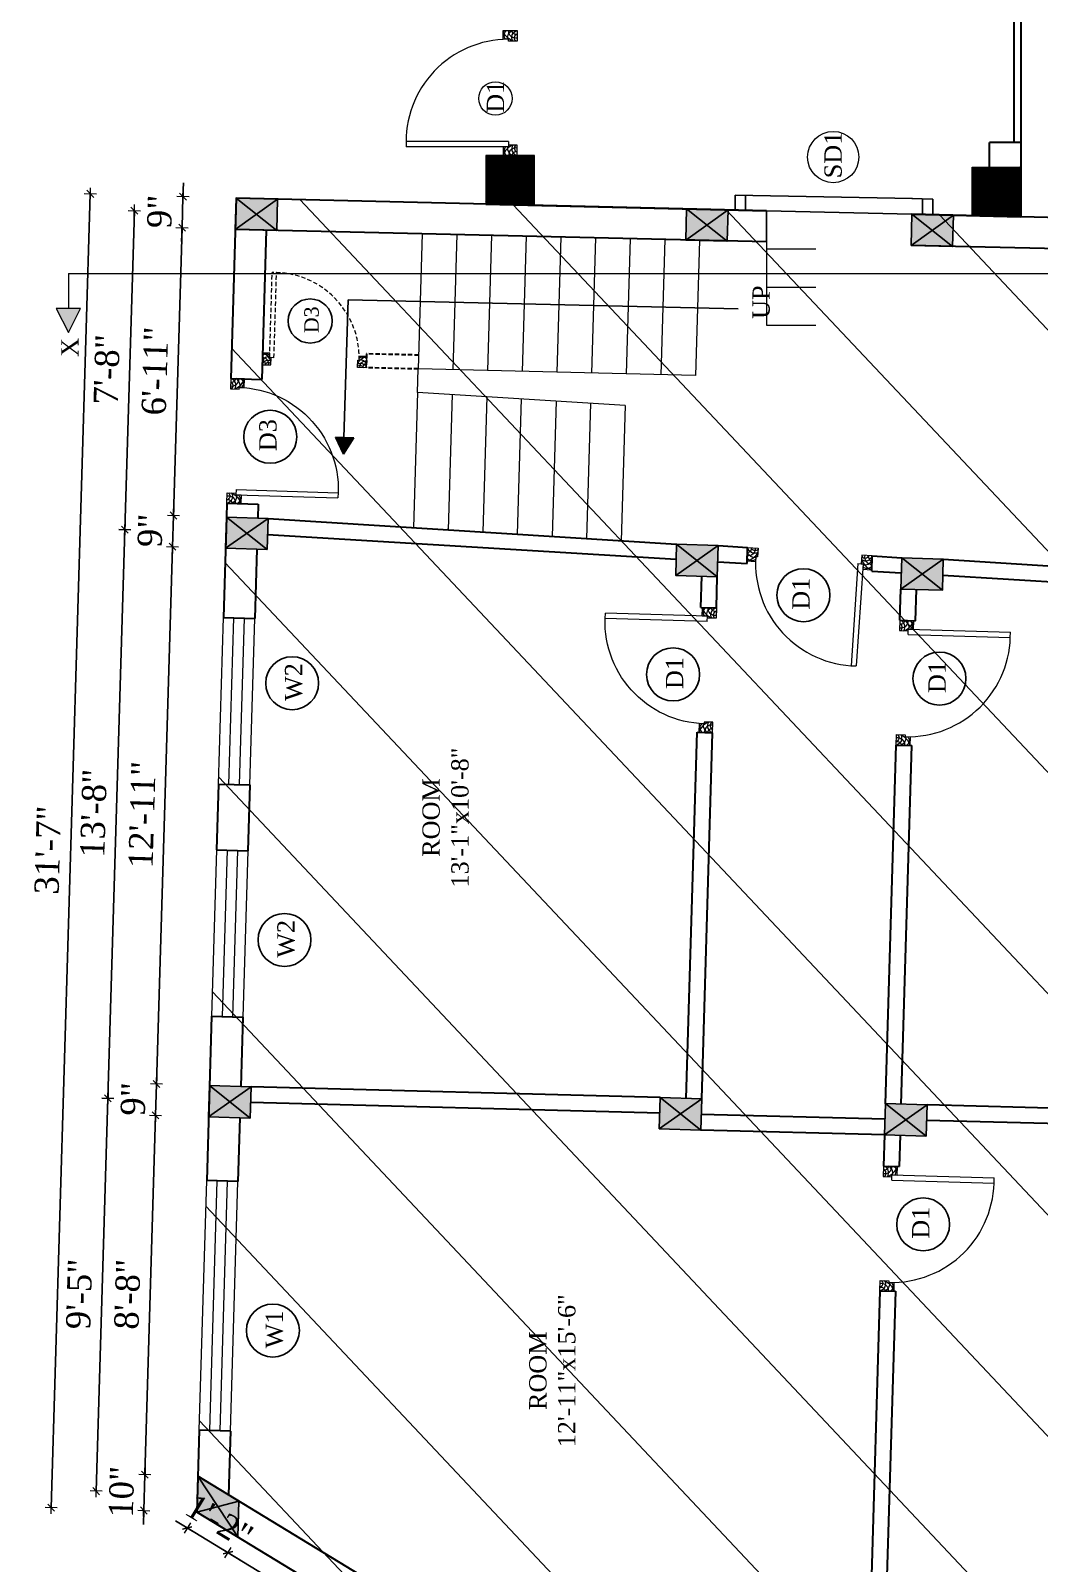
# Model space of a CAD drawing. Header units: inches. Extents: x 4069 to 291496, y -47643 to 12535.
# Drawn here: x 144275 to 144565.9, y -21025 to -20583.1 of the extents above; entities that cross this region are included whole.
import ezdxf

# ---------------------------------------------------------------- set-up
doc = ezdxf.new("R2010")
doc.units = ezdxf.units.IN
doc.header["$LTSCALE"] = 5
doc.header["$MEASUREMENT"] = 0
doc.linetypes.add('HIDDEN', pattern=[0.375, 0.25, -0.125])
for name, color, linetype, lineweight in [('A-WALL', 7, 'Continuous', 9), ('Dimension', 7, 'Continuous', 18), ('DOOR', 62, 'Continuous', 0), ('Dw', 2, 'Continuous', 18), ('tefriş', 30, 'Continuous', 9)]:
    doc.layers.add(name, color=color, linetype=linetype, lineweight=lineweight)
doc.layers.add('dim line', color=7, linetype='Continuous', lineweight=15, true_color=0xfab2b2)
doc.layers.add('TEXT', color=6, linetype='Continuous')
doc.layers.add('WALL', color=7, linetype='Continuous')
doc.styles.add('ordinary', font='times.ttf')
doc.dimstyles.new('Copy of 96', dxfattribs={"dimtxt": 7, "dimasz": 4, "dimexe": 0.5, "dimexo": 0.5, "dimgap": 3, "dimtad": 1, "dimdec": 1, "dimzin": 11, "dimdsep": 46, "dimlunit": 4, "dimtxsty": 'ordinary', "dimblk": 'OBLIQUE', "dimcen": 0.09, "dimse1": 1, "dimse2": 1, "dimclrt": 6, "dimazin": 0, "dimtfac": 1, "dimtdec": 1, "dimtix": 1, "dimtmove": 2, "dimatfit": 3, "dimldrblk": 'leader', "dimfxl": 0.5, "dimfxlon": 1, "dimtolj": 1, "dimtzin": 0, "dimarcsym": 0})

# ---------------------------------------------------------------- blocks, each defined once
blk = doc.blocks.new('C1a')
at = {"color": 1, "ltscale": 5}
for p, q in [((18657.75, 4625.76), (18648.75, 4625.76)), ((18648.75, 4625.76), (18648.82, 4613.76)), ((18657.82, 4613.76), (18657.75, 4625.76)), ((18648.82, 4613.76), (18657.82, 4613.76))]:
    blk.add_line(p, q, dxfattribs=at)
blk = doc.blocks.new('c2a')
at = {"color": 1, "ltscale": 5}
for p, q in [((18091.63, 4625.76), (18084.82, 4613.76)), ((18101.98, 4625.76), (18091.63, 4625.76)), ((18095.17, 4613.76), (18101.98, 4625.76)), ((18084.82, 4613.76), (18095.17, 4613.76))]:
    blk.add_line(p, q, dxfattribs=at)
blk = doc.blocks.new('A$C27B36B59')
at = {"layer": 'DOOR'}
for p, q in [((0, 4), (0, 0)), ((2.5, 4), (0, 4)), ((0, 0), (3, 0)), ((2.5, 2.5), (2.5, 4)), ((3, 2.5), (2.5, 2.5)), ((3, 0), (3, 2.5))]:
    blk.add_line(p, q, dxfattribs=at)
for centre, radius, start, end in [((-1.4, -0.54), 4.75, 22.1411, 72.838), ((1.34, 2.09), 1.64, 45.138, 144.8948), ((2.21, 0.3), 2.49, 83.3149, 152.658), ((0.13, 0.37), 2.05, 349.4875, 93.6805), ((1.96, -0.47), 2.01, 58.7447, 166.495), ((-0.06, 0.32), 1.13, 343.542, 86.947), ((2.08, -0.4), 1.17, 38.2816, 160.1519)]:
    blk.add_arc(centre, radius, start, end, dxfattribs=at)
blk = doc.blocks.new('D2')
at = {"layer": 'DOOR'}
for p, q in [((74473.95, 24047.59), (74473.95, 24018.09)), ((74473.95, 24047.59), (74475.45, 24047.59)), ((74475.45, 24047.59), (74475.45, 24018.13))]:
    blk.add_line(p, q, dxfattribs=at)
blk.add_arc((74473.95, 24047.59), 29.5, 180, 272.9146, dxfattribs=at)
at = {"layer": 'DOOR', "xscale": -1, "rotation": 180}
blk.add_blockref('A$C27B36B59', (74441.95, 24050.09), dxfattribs=at)
at = {"layer": 'DOOR', "rotation": 180}
blk.add_blockref('A$C27B36B59', (74477.95, 24050.09), dxfattribs=at)
blk = doc.blocks.new('smalldoor hidden')
at = {"layer": 'DOOR', "linetype": 'HIDDEN'}
for p, q in [((9851.61, -757.15), (9876.16, -757.15)), ((9851.61, -758.4), (9851.61, -757.15)), ((9851.61, -758.4), (9876.19, -758.4))]:
    blk.add_line(p, q, dxfattribs=at)
blk.add_arc((9851.61, -758.4), 24.58, 270, 2.9146, dxfattribs=at)
at = {"layer": 'DOOR', "linetype": 'HIDDEN', "yscale": 0.8333000000020547, "zscale": 0.8333000000002357, "rotation": 270}
for p, xscale in [((9849.52, -755.07), 0.8332999999984168), ((9849.52, -785.07), -0.8332999999984168)]:
    blk.add_blockref('A$C27B36B59', p, dxfattribs=dict(at, xscale=xscale))
blk = doc.blocks.new('x-x')
at = {"ltscale": 5}
for points in [[(11364.03, -701.52), (11364.03, -694.51), (11357.15, -698.09)], [(11364.03, -1135.52), (11364.03, -1128.51), (11357.15, -1132.09)]]:
    blk.add_hatch(color=256, dxfattribs=at).paths.add_polyline_path(points)
for p, q in [((11364.03, -694.51), (11357.15, -698.09)), ((11357.15, -698.09), (11364.03, -701.52)), ((11364.03, -701.52), (11364.03, -694.51)), ((11374.13, -698.09), (11364.03, -698.09)), ((11374.13, -698.09), (11374.13, -1132.09)), ((11364.03, -1128.51), (11357.15, -1132.09)), ((11364.03, -1135.52), (11364.03, -1128.51)), ((11357.15, -1132.09), (11364.03, -1135.52)), ((11374.13, -1132.09), (11364.03, -1132.09))]:
    blk.add_line(p, q, dxfattribs=at)
at = {"layer": 'A-WALL', "color": 1, "ltscale": 5}
blk.add_line((11374.13, -1120.09), (11374.13, -1132.09), dxfattribs=at)
at = {"layer": 'TEXT', "style": 'ordinary'}
for p in [(11350.08, -700.97), (11350.08, -1134.1)]:
    blk.add_text('X', height=5, dxfattribs=at).set_placement(p)
blk = doc.blocks.new('oblique')
at = {"color": 0, "lineweight": -2}
blk.add_line((0.25, 0.25), (-0.25, -0.25), dxfattribs=at)
at = {"layer": 'dim line', "lineweight": 9}
for p, q in [((-0.4375, 0), (0.4375, 0)), ((0, 0.4375), (0, -0.4375))]:
    blk.add_line(p, q, dxfattribs=at)
blk = doc.blocks.new('*D4668')
at = {"layer": 'A-WALL', "color": 0, "lineweight": -2, "ltscale": 50, "transparency": 16777216}
blk.add_line((144511.74, -21131.24), (144331.92, -21021.92), dxfattribs=at)
at = {"layer": 'Defpoints', "color": 0, "ltscale": 50, "transparency": 16777216}
for p in [(144334.7, -21017.35), (144331.92, -21021.92), (144514.52, -21126.68)]:
    blk.add_point(p, dxfattribs=at)
at = {"layer": 'A-WALL', "color": 0, "lineweight": -2, "ltscale": 50, "transparency": 16777216, "xscale": 4, "yscale": 4, "zscale": 4}
for p, rotation in [((144331.92, -21021.92), 148.7014709249454), ((144511.74, -21131.24), 328.7014709249455)]:
    blk.add_blockref('oblique', p, dxfattribs=dict(at, rotation=rotation))
at = {"layer": 'A-WALL', "color": 6, "ltscale": 50, "transparency": 16777216, "insert": (144425.25, -21070.97), "char_height": 7, "attachment_point": 5, "rotation": 328.7015, "style": 'ordinary'}
blk.add_mtext('\\A1;17\'-6"', dxfattribs=at)
blk = doc.blocks.new('_OBLIQUE')
at = {"color": 0, "linetype": 'ByBlock'}
blk.add_line((-0.5, -0.5), (0.5, 0.5), dxfattribs=at)
blk = doc.blocks.new('leader')
at = {"layer": 'Dimension'}
for p, q in [((0, -4.33), (0, 4.33)), ((-4.42, 0), (4.42, 0))]:
    blk.add_line(p, q, dxfattribs=at)
blk = doc.blocks.new('*D4669')
at = {"layer": 'A-WALL', "color": 0, "lineweight": -2, "ltscale": 50, "transparency": 16777216}
for p, q in [((144320.13, -21014.75), (144316.72, -21012.67)), ((144331.92, -21021.92), (144320.13, -21014.75)), ((144331.92, -21021.92), (144335.34, -21024))]:
    blk.add_line(p, q, dxfattribs=at)
at = {"layer": 'Defpoints', "color": 0, "ltscale": 50, "transparency": 16777216}
for p in [(144322.91, -21010.19), (144320.13, -21014.75), (144334.7, -21017.35)]:
    blk.add_point(p, dxfattribs=at)
at = {"layer": 'A-WALL', "color": 0, "lineweight": -2, "ltscale": 50, "transparency": 16777216, "xscale": 4, "yscale": 4, "zscale": 4}
for p, rotation in [((144320.13, -21014.75), 328.7014709249455), ((144331.92, -21021.92), 148.7014709249454)]:
    blk.add_blockref('oblique', p, dxfattribs=dict(at, rotation=rotation))
at = {"layer": 'A-WALL', "color": 6, "ltscale": 50, "transparency": 16777216, "insert": (144329.41, -21012.78), "char_height": 7, "attachment_point": 5, "rotation": 328.7015, "style": 'ordinary'}
blk.add_mtext('\\A1;1\'-2"', dxfattribs=at)
blk = doc.blocks.new('*D4670')
at = {"layer": 'A-WALL', "color": 0, "lineweight": -2, "ltscale": 50, "transparency": 16777216}
blk.add_line((144316.78, -21033.55), (144508.39, -21150.05), dxfattribs=at)
at = {"layer": 'Defpoints', "color": 0, "ltscale": 50, "transparency": 16777216}
for p in [(144328.8, -21013.77), (144520.41, -21130.26), (144508.39, -21150.05)]:
    blk.add_point(p, dxfattribs=at)
at = {"layer": 'A-WALL', "color": 0, "lineweight": -2, "ltscale": 50, "transparency": 16777216, "xscale": 4, "yscale": 4, "zscale": 4}
for p, rotation in [((144316.78, -21033.55), 148.7014709224112), ((144508.39, -21150.05), 328.7014709224112)]:
    blk.add_blockref('oblique', p, dxfattribs=dict(at, rotation=rotation))
at = {"layer": 'A-WALL', "color": 6, "ltscale": 50, "transparency": 16777216, "insert": (144415.99, -21086.19), "char_height": 7, "attachment_point": 5, "rotation": 328.7015, "style": 'ordinary'}
blk.add_mtext('\\A1;18\'-8"', dxfattribs=at)
blk = doc.blocks.new('*D4476')
at = {"layer": 'A-WALL', "color": 0, "lineweight": -2, "ltscale": 50, "transparency": 16777216}
blk.add_line((144634.5, -21245.88), (144302.37, -21043.96), dxfattribs=at)
at = {"layer": 'Defpoints', "color": 0, "ltscale": 50, "transparency": 16777216}
for p in [(144322.91, -21010.19), (144302.37, -21043.96), (144655.03, -21212.11)]:
    blk.add_point(p, dxfattribs=at)
at = {"layer": 'A-WALL', "color": 0, "lineweight": -2, "ltscale": 50, "transparency": 16777216, "xscale": 4, "yscale": 4, "zscale": 4}
for p, rotation in [((144302.37, -21043.96), 148.7014709224075), ((144634.5, -21245.88), 328.7014709224075)]:
    blk.add_blockref('oblique', p, dxfattribs=dict(at, rotation=rotation))
at = {"layer": 'A-WALL', "color": 6, "ltscale": 50, "transparency": 16777216, "insert": (144471.84, -21139.32), "char_height": 7, "attachment_point": 5, "rotation": 328.7015, "style": 'ordinary'}
blk.add_mtext('\\A1;32\'-5"', dxfattribs=at)
blk = doc.blocks.new('*D4672')
at = {"layer": 'A-WALL', "color": 0, "lineweight": -2, "ltscale": 50, "transparency": 16777216}
for p, q in [((144307.6, -21009.73), (144307.91, -20999.38)), ((144307.91, -20999.38), (144308.03, -20995.39)), ((144307.6, -21009.73), (144307.48, -21013.73))]:
    blk.add_line(p, q, dxfattribs=at)
at = {"layer": 'Defpoints', "color": 0, "ltscale": 50, "transparency": 16777216}
for p in [(144307.91, -20999.38), (144323.22, -20999.84), (144322.91, -21010.19)]:
    blk.add_point(p, dxfattribs=at)
at = {"layer": 'A-WALL', "color": 0, "lineweight": -2, "ltscale": 50, "transparency": 16777216, "xscale": 4, "yscale": 4, "zscale": 4}
for p, rotation in [((144307.91, -20999.38), 268.2899854281655), ((144307.6, -21009.73), 88.28998542816545)]:
    blk.add_blockref('oblique', p, dxfattribs=dict(at, rotation=rotation))
at = {"layer": 'A-WALL', "color": 6, "ltscale": 50, "transparency": 16777216, "insert": (144301.2, -21004.36), "char_height": 7, "attachment_point": 5, "rotation": 88.29, "style": 'ordinary'}
blk.add_mtext('\\A1;10"', dxfattribs=at)
blk = doc.blocks.new('*D4673')
at = {"layer": 'A-WALL', "color": 0, "lineweight": -2, "ltscale": 50, "transparency": 16777216}
blk.add_line((144307.91, -20999.38), (144311, -20895.78), dxfattribs=at)
at = {"layer": 'Defpoints', "color": 0, "ltscale": 50, "transparency": 16777216}
for p in [(144311, -20895.78), (144326.31, -20896.24), (144323.22, -20999.84)]:
    blk.add_point(p, dxfattribs=at)
at = {"layer": 'A-WALL', "color": 0, "lineweight": -2, "ltscale": 50, "transparency": 16777216, "xscale": 4, "yscale": 4, "zscale": 4}
for p, rotation in [((144311, -20895.78), 88.28998542889812), ((144307.91, -20999.38), 268.2899854288981)]:
    blk.add_blockref('oblique', p, dxfattribs=dict(at, rotation=rotation))
at = {"layer": 'A-WALL', "color": 6, "ltscale": 50, "transparency": 16777216, "insert": (144302.9, -20947.39), "char_height": 7, "attachment_point": 5, "rotation": 88.29, "style": 'ordinary'}
blk.add_mtext('\\A1;8\'-8"', dxfattribs=at)
blk = doc.blocks.new('*D4674')
at = {"layer": 'A-WALL', "color": 0, "lineweight": -2, "ltscale": 50, "transparency": 16777216}
for p, q in [((144311.27, -20886.78), (144311.39, -20882.79)), ((144311, -20895.78), (144311.27, -20886.78)), ((144311, -20895.78), (144310.88, -20899.78))]:
    blk.add_line(p, q, dxfattribs=at)
at = {"layer": 'Defpoints', "color": 0, "ltscale": 50, "transparency": 16777216}
for p in [(144311.27, -20886.78), (144326.58, -20887.24), (144326.31, -20896.24)]:
    blk.add_point(p, dxfattribs=at)
at = {"layer": 'A-WALL', "color": 0, "lineweight": -2, "ltscale": 50, "transparency": 16777216, "xscale": 4, "yscale": 4, "zscale": 4}
for p, rotation in [((144311.27, -20886.78), 268.2899854288981), ((144311, -20895.78), 88.28998542889815)]:
    blk.add_blockref('oblique', p, dxfattribs=dict(at, rotation=rotation))
at = {"layer": 'A-WALL', "color": 6, "ltscale": 50, "transparency": 16777216, "insert": (144304.57, -20891.09), "char_height": 7, "attachment_point": 5, "rotation": 88.29, "style": 'ordinary'}
blk.add_mtext('\\A1;9"', dxfattribs=at)
blk = doc.blocks.new('*D4675')
at = {"layer": 'A-WALL', "color": 0, "lineweight": -2, "ltscale": 50, "transparency": 16777216}
blk.add_line((144311.27, -20886.78), (144315.9, -20731.85), dxfattribs=at)
at = {"layer": 'Defpoints', "color": 0, "ltscale": 50, "transparency": 16777216}
for p in [(144315.9, -20731.85), (144331.2, -20732.31), (144326.58, -20887.24)]:
    blk.add_point(p, dxfattribs=at)
at = {"layer": 'A-WALL', "color": 0, "lineweight": -2, "ltscale": 50, "transparency": 16777216, "xscale": 4, "yscale": 4, "zscale": 4}
for p, rotation in [((144315.9, -20731.85), 88.28998542889812), ((144311.27, -20886.78), 268.2899854288981)]:
    blk.add_blockref('oblique', p, dxfattribs=dict(at, rotation=rotation))
at = {"layer": 'A-WALL', "color": 6, "ltscale": 50, "transparency": 16777216, "insert": (144307.09, -20809.12), "char_height": 7, "attachment_point": 5, "rotation": 88.29, "style": 'ordinary'}
blk.add_mtext('\\A1;12\'-11"', dxfattribs=at)
blk = doc.blocks.new('*D4676')
at = {"layer": 'A-WALL', "color": 0, "lineweight": -2, "ltscale": 50, "transparency": 16777216}
for p, q in [((144316.17, -20722.86), (144316.29, -20718.86)), ((144315.9, -20731.85), (144316.17, -20722.86)), ((144315.9, -20731.85), (144315.78, -20735.85))]:
    blk.add_line(p, q, dxfattribs=at)
at = {"layer": 'Defpoints', "color": 0, "ltscale": 50, "transparency": 16777216}
for p in [(144316.17, -20722.86), (144331.47, -20723.31), (144331.2, -20732.31)]:
    blk.add_point(p, dxfattribs=at)
at = {"layer": 'A-WALL', "color": 0, "lineweight": -2, "ltscale": 50, "transparency": 16777216, "xscale": 4, "yscale": 4, "zscale": 4}
for p, rotation in [((144316.17, -20722.86), 268.2899854288981), ((144315.9, -20731.85), 88.28998542889815)]:
    blk.add_blockref('oblique', p, dxfattribs=dict(at, rotation=rotation))
at = {"layer": 'A-WALL', "color": 6, "ltscale": 50, "transparency": 16777216, "insert": (144309.46, -20727.16), "char_height": 7, "attachment_point": 5, "rotation": 88.29, "style": 'ordinary'}
blk.add_mtext('\\A1;9"', dxfattribs=at)
blk = doc.blocks.new('*D4677')
at = {"layer": 'A-WALL', "color": 0, "lineweight": -2, "ltscale": 50, "transparency": 16777216}
blk.add_line((144316.17, -20722.86), (144318.64, -20639.89), dxfattribs=at)
at = {"layer": 'Defpoints', "color": 0, "ltscale": 50, "transparency": 16777216}
for p in [(144318.64, -20639.89), (144333.95, -20640.35), (144331.47, -20723.31)]:
    blk.add_point(p, dxfattribs=at)
at = {"layer": 'A-WALL', "color": 0, "lineweight": -2, "ltscale": 50, "transparency": 16777216, "xscale": 4, "yscale": 4, "zscale": 4}
for p, rotation in [((144318.64, -20639.89), 88.28998542889812), ((144316.17, -20722.86), 268.2899854288981)]:
    blk.add_blockref('oblique', p, dxfattribs=dict(at, rotation=rotation))
at = {"layer": 'A-WALL', "color": 6, "ltscale": 50, "transparency": 16777216, "insert": (144310.85, -20681.18), "char_height": 7, "attachment_point": 5, "rotation": 88.29, "style": 'ordinary'}
blk.add_mtext('\\A1;6\'-11"', dxfattribs=at)
blk = doc.blocks.new('*D4656')
at = {"layer": 'A-WALL', "color": 0, "lineweight": -2, "ltscale": 50, "transparency": 16777216}
for p, q in [((144318.91, -20630.9), (144319.03, -20626.9)), ((144318.64, -20639.89), (144318.91, -20630.9)), ((144318.64, -20639.89), (144318.52, -20643.89))]:
    blk.add_line(p, q, dxfattribs=at)
at = {"layer": 'Defpoints', "color": 0, "ltscale": 50, "transparency": 16777216}
for p in [(144318.91, -20630.9), (144334.22, -20631.35), (144333.95, -20640.35)]:
    blk.add_point(p, dxfattribs=at)
at = {"layer": 'A-WALL', "color": 0, "lineweight": -2, "ltscale": 50, "transparency": 16777216, "xscale": 4, "yscale": 4, "zscale": 4}
for p, rotation in [((144318.91, -20630.9), 268.2899854288981), ((144318.64, -20639.89), 88.28998542889815)]:
    blk.add_blockref('oblique', p, dxfattribs=dict(at, rotation=rotation))
at = {"layer": 'A-WALL', "color": 6, "ltscale": 50, "transparency": 16777216, "insert": (144312.21, -20635.2), "char_height": 7, "attachment_point": 5, "rotation": 88.29, "style": 'ordinary'}
blk.add_mtext('\\A1;9"', dxfattribs=at)
blk = doc.blocks.new('*D4657')
at = {"layer": 'A-WALL', "color": 0, "lineweight": -2, "ltscale": 50, "transparency": 16777216}
blk.add_line((144304.88, -20634.98), (144302.14, -20726.94), dxfattribs=at)
at = {"layer": 'Defpoints', "color": 0, "ltscale": 50, "transparency": 16777216}
for p in [(144334.08, -20635.85), (144302.14, -20726.94), (144331.34, -20727.81)]:
    blk.add_point(p, dxfattribs=at)
at = {"layer": 'A-WALL', "color": 0, "lineweight": -2, "ltscale": 50, "transparency": 16777216, "xscale": 4, "yscale": 4, "zscale": 4}
for p, rotation in [((144304.88, -20634.98), 88.28998542815465), ((144302.14, -20726.94), 268.2899854281547)]:
    blk.add_blockref('oblique', p, dxfattribs=dict(at, rotation=rotation))
at = {"layer": 'A-WALL', "color": 6, "ltscale": 50, "transparency": 16777216, "insert": (144296.94, -20680.76), "char_height": 7, "attachment_point": 5, "rotation": 88.29, "style": 'ordinary'}
blk.add_mtext('\\A1;7\'-8"', dxfattribs=at)
blk = doc.blocks.new('*D4658')
at = {"layer": 'A-WALL', "color": 0, "lineweight": -2, "ltscale": 50, "transparency": 16777216}
blk.add_line((144302.14, -20726.94), (144297.24, -20890.87), dxfattribs=at)
at = {"layer": 'Defpoints', "color": 0, "ltscale": 50, "transparency": 16777216}
for p in [(144331.34, -20727.81), (144297.24, -20890.87), (144326.44, -20891.74)]:
    blk.add_point(p, dxfattribs=at)
at = {"layer": 'A-WALL', "color": 0, "lineweight": -2, "ltscale": 50, "transparency": 16777216, "xscale": 4, "yscale": 4, "zscale": 4}
for p, rotation in [((144302.14, -20726.94), 88.28998542889815), ((144297.24, -20890.87), 268.2899854288981)]:
    blk.add_blockref('oblique', p, dxfattribs=dict(at, rotation=rotation))
at = {"layer": 'A-WALL', "color": 6, "ltscale": 50, "transparency": 16777216, "insert": (144293.13, -20808.71), "char_height": 7, "attachment_point": 5, "rotation": 88.29, "style": 'ordinary'}
blk.add_mtext('\\A1;13\'-8"', dxfattribs=at)
blk = doc.blocks.new('*D4659')
at = {"layer": 'A-WALL', "color": 0, "lineweight": -2, "ltscale": 50, "transparency": 16777216}
blk.add_line((144297.24, -20890.87), (144293.86, -21004.14), dxfattribs=at)
at = {"layer": 'Defpoints', "color": 0, "ltscale": 50, "transparency": 16777216}
for p in [(144326.44, -20891.74), (144293.86, -21004.14), (144323.06, -21005.01)]:
    blk.add_point(p, dxfattribs=at)
at = {"layer": 'A-WALL', "color": 0, "lineweight": -2, "ltscale": 50, "transparency": 16777216, "xscale": 4, "yscale": 4, "zscale": 4}
for p, rotation in [((144297.24, -20890.87), 88.28998542889815), ((144293.86, -21004.14), 268.2899854288981)]:
    blk.add_blockref('oblique', p, dxfattribs=dict(at, rotation=rotation))
at = {"layer": 'A-WALL', "color": 6, "ltscale": 50, "transparency": 16777216, "insert": (144288.98, -20947.31), "char_height": 7, "attachment_point": 5, "rotation": 88.29, "style": 'ordinary'}
blk.add_mtext('\\A1;9\'-5"', dxfattribs=at)
blk = doc.blocks.new('*D4436')
at = {"layer": 'A-WALL', "color": 0, "lineweight": -2, "ltscale": 50, "transparency": 16777216}
blk.add_line((144280.87, -21008.93), (144292.18, -20630.1), dxfattribs=at)
at = {"layer": 'Defpoints', "color": 0, "ltscale": 50, "transparency": 16777216}
for p in [(144292.18, -20630.1), (144334.22, -20631.35), (144322.91, -21010.19)]:
    blk.add_point(p, dxfattribs=at)
at = {"layer": 'A-WALL', "color": 0, "lineweight": -2, "ltscale": 50, "transparency": 16777216, "xscale": 4, "yscale": 4, "zscale": 4}
for p, rotation in [((144292.18, -20630.1), 88.28998542889815), ((144280.87, -21008.93), 268.2899854288981)]:
    blk.add_blockref('oblique', p, dxfattribs=dict(at, rotation=rotation))
at = {"layer": 'A-WALL', "color": 6, "ltscale": 50, "transparency": 16777216, "insert": (144279.96, -20819.32), "char_height": 7, "attachment_point": 5, "rotation": 88.29, "style": 'ordinary'}
blk.add_mtext('\\A1;31\'-7"', dxfattribs=at)

msp = doc.modelspace()

# ---------------------------------------------------------------- hatches: boundary and pattern name
at = {"layer": 'A-WALL', "ltscale": 5}
h = msp.add_hatch(dxfattribs=at)
h.set_pattern_fill('ANSI31', color=256, angle=450)
h.set_pattern_definition([(135, (146058.97668, -45055.13978), (-0.08838834765, -0.08838834765), [])])
h.paths.add_polyline_path([(144420.25554, -20633.06176), (144420.25554, -20619.06176), (144406.25554, -20619.06176), (144406.25554, -20633.06176)])
h = msp.add_hatch(dxfattribs=at)
h.set_pattern_fill('ANSI31', color=256, angle=450)
h.set_pattern_definition([(135, (146050.25901, -45168.08549), (-0.08838834765, -0.08838834765), [])])
h.paths.add_polyline_path([(144546.53787, -20636.38636), (144560.53787, -20636.38636), (144560.53787, -20622.38636), (144546.53787, -20622.38636)])
at = {"layer": 'WALL', "linetype": 'ByBlock', "ltscale": 5, "true_color": 0xf8991e}
h = msp.add_hatch(dxfattribs=at)
h.set_pattern_fill('ANSI31', color=30, scale=350, angle=448.2899854)
h.set_pattern_definition([(133.29, (141878.826, -27576.4), (-31.8453, -29.999), [])])
h.paths.add_polyline_path([(144655.0308, -21212.10762), (144322.90844, -21010.18574), (144334.21816, -20631.35452), (144666.13234, -20639.18375), (144672.12967, -20639.3628)])
h = msp.add_hatch(color=30, dxfattribs=at)
h.dxf.hatch_style = 1
h.paths.add_polyline_path([(144346.21502, -20631.63884), (144340.0823, -20635.99476), (144345.94644, -20640.635)])
h.paths.add_polyline_path([(144346.21502, -20631.63884), (144334.21816, -20631.35452), (144340.0823, -20635.99476)])
h.paths.add_polyline_path([(144334.21816, -20631.35452), (144333.94958, -20640.35068), (144340.0823, -20635.99476)])
h.paths.add_polyline_path([(144340.0823, -20635.99476), (144333.94958, -20640.35068), (144345.94644, -20640.635)])
h = msp.add_hatch(color=30, dxfattribs=at)
h.dxf.hatch_style = 1
h.paths.add_polyline_path([(144476.18098, -20634.71895), (144470.04827, -20639.07487), (144475.91241, -20643.71511)])
h.paths.add_polyline_path([(144476.18098, -20634.71895), (144464.18412, -20634.43463), (144470.04827, -20639.07487)])
h.paths.add_polyline_path([(144464.18412, -20634.43463), (144463.91555, -20643.43079), (144470.04827, -20639.07487)])
h.paths.add_polyline_path([(144470.04827, -20639.07487), (144463.91555, -20643.43079), (144475.91241, -20643.71511)])
h = msp.add_hatch(color=30, dxfattribs=at)
h.dxf.hatch_style = 1
h.paths.add_polyline_path([(144541.16396, -20636.259), (144535.03125, -20640.61492), (144540.89539, -20645.25516)])
h.paths.add_polyline_path([(144541.16396, -20636.259), (144529.16711, -20635.97468), (144535.03125, -20640.61492)])
h.paths.add_polyline_path([(144529.16711, -20635.97468), (144528.89853, -20644.97084), (144535.03125, -20640.61492)])
h.paths.add_polyline_path([(144535.03125, -20640.61492), (144528.89853, -20644.97084), (144540.89539, -20645.25516)])
at = {"layer": 'WALL', "linetype": 'ByBlock', "ltscale": 5}
msp.add_hatch(color=2, dxfattribs=at).paths.add_polyline_path([(144365.19314, -20705.20748), (144362.93669, -20700.2768), (144368.18259, -20700.43341)])
at = {"layer": 'WALL', "linetype": 'ByBlock', "ltscale": 5, "true_color": 0xf8991e}
h = msp.add_hatch(color=30, dxfattribs=at)
h.dxf.hatch_style = 1
h.paths.add_polyline_path([(144337.33583, -20727.99067), (144343.19888, -20732.66772), (144343.46744, -20723.67172)])
h.paths.add_polyline_path([(144343.46744, -20723.67172), (144331.47279, -20723.31363), (144337.33583, -20727.99067)])
h.paths.add_polyline_path([(144337.33583, -20727.99067), (144331.47279, -20723.31363), (144331.20422, -20732.30962)])
h.paths.add_polyline_path([(144331.20422, -20732.30962), (144343.19888, -20732.66772), (144337.33583, -20727.99067)])
h = msp.add_hatch(color=30, dxfattribs=at)
h.dxf.hatch_style = 1
h.paths.add_polyline_path([(144467.15988, -20735.82451), (144473.02292, -20740.50155), (144473.29149, -20731.50556)])
h.paths.add_polyline_path([(144473.29149, -20731.50556), (144461.29683, -20731.14747), (144467.15988, -20735.82451)])
h.paths.add_polyline_path([(144467.15988, -20735.82451), (144461.29683, -20731.14747), (144461.02827, -20740.14346)])
h.paths.add_polyline_path([(144461.02827, -20740.14346), (144473.02292, -20740.50155), (144467.15988, -20735.82451)])
h = msp.add_hatch(color=30, dxfattribs=at)
h.dxf.hatch_style = 1
h.paths.add_polyline_path([(144532.0719, -20739.74143), (144537.93495, -20744.41847), (144538.20351, -20735.42248)])
h.paths.add_polyline_path([(144538.20351, -20735.42248), (144526.20886, -20735.06438), (144532.0719, -20739.74143)])
h.paths.add_polyline_path([(144532.0719, -20739.74143), (144526.20886, -20735.06438), (144525.94029, -20744.06038)])
h.paths.add_polyline_path([(144525.94029, -20744.06038), (144537.93495, -20744.41847), (144532.0719, -20739.74143)])
h = msp.add_hatch(color=30, dxfattribs=at)
h.dxf.hatch_style = 1
h.paths.add_polyline_path([(144332.44191, -20891.91764), (144338.30496, -20896.59468), (144338.57353, -20887.59869)])
h.paths.add_polyline_path([(144338.57353, -20887.59869), (144326.57887, -20887.2406), (144332.44191, -20891.91764)])
h.paths.add_polyline_path([(144332.44191, -20891.91764), (144326.57887, -20887.2406), (144326.3103, -20896.23659)])
h.paths.add_polyline_path([(144326.3103, -20896.23659), (144338.30496, -20896.59468), (144332.44191, -20891.91764)])
h = msp.add_hatch(color=30, dxfattribs=at)
h.dxf.hatch_style = 1
h.paths.add_polyline_path([(144462.39686, -20895.36692), (144468.2599, -20900.04397), (144468.52847, -20891.04797)])
h.paths.add_polyline_path([(144468.52847, -20891.04797), (144456.53382, -20890.68988), (144462.39686, -20895.36692)])
h.paths.add_polyline_path([(144462.39686, -20895.36692), (144456.53382, -20890.68988), (144456.26525, -20899.68587)])
h.paths.add_polyline_path([(144456.26525, -20899.68587), (144468.2599, -20900.04397), (144462.39686, -20895.36692)])
h = msp.add_hatch(color=30, dxfattribs=at)
h.dxf.hatch_style = 1
h.paths.add_polyline_path([(144527.37433, -20897.09157), (144533.23737, -20901.76861), (144533.50594, -20892.77262)])
h.paths.add_polyline_path([(144533.50594, -20892.77262), (144521.51129, -20892.41452), (144527.37433, -20897.09157)])
h.paths.add_polyline_path([(144527.37433, -20897.09157), (144521.51129, -20892.41452), (144521.24272, -20901.41052)])
h.paths.add_polyline_path([(144521.24272, -20901.41052), (144533.23737, -20901.76861), (144527.37433, -20897.09157)])
h = msp.add_hatch(color=30, dxfattribs=at)
h.dxf.hatch_style = 1
h.paths.add_polyline_path([(144328.95852, -21008.59762), (144335.00861, -21007.00951), (144323.21728, -20999.84069)])
h.paths.add_polyline_path([(144328.95852, -21008.59762), (144323.21728, -20999.84069), (144322.90844, -21010.18574)])
h.paths.add_polyline_path([(144322.90844, -21010.18574), (144334.69976, -21017.35456), (144328.95852, -21008.59762)])
h.paths.add_polyline_path([(144328.95852, -21008.59762), (144334.69976, -21017.35456), (144335.00861, -21007.00951)])

# ---------------------------------------------------------------- linework, layer by layer
at = {"color": 1, "ltscale": 5}
for p, q in [((144346.21502, -20631.63884), (144333.94958, -20640.35068)), ((144345.94644, -20640.635), (144334.21816, -20631.35452)), ((144476.18098, -20634.71895), (144463.91555, -20643.43079)), ((144475.91241, -20643.71511), (144464.18412, -20634.43463)), ((144541.16396, -20636.259), (144528.89853, -20644.97084)), ((144529.16711, -20635.97468), (144540.89539, -20645.25516)), ((144343.46744, -20723.67172), (144331.20422, -20732.30962)), ((144343.19888, -20732.66772), (144331.47279, -20723.31363)), ((144395.40219, -20726.63099), (144395.38097, -20726.9654)), ((144473.29149, -20731.50556), (144461.02827, -20740.14346)), ((144473.02292, -20740.50155), (144461.29683, -20731.14747)), ((144538.20351, -20735.42248), (144525.94029, -20744.06038)), ((144537.93495, -20744.41847), (144526.20886, -20735.06438)), ((144338.57353, -20887.59869), (144326.3103, -20896.23659)), ((144338.30496, -20896.59468), (144326.57887, -20887.2406)), ((144468.52847, -20891.04797), (144456.26525, -20899.68587)), ((144468.2599, -20900.04397), (144456.53382, -20890.68988)), ((144533.50594, -20892.77262), (144521.24272, -20901.41052)), ((144533.23737, -20901.76861), (144521.51129, -20892.41452)), ((144334.69976, -21017.35456), (144323.21728, -20999.84069)), ((144322.90844, -21010.18574), (144335.00861, -21007.00951))]:
    msp.add_line(p, q, dxfattribs=at)
at = {"layer": 'A-WALL', "lineweight": 30}
for p, q in [((144560.53787, -20269.92253), (144560.53787, -20636.71815)), ((144558.53787, -20519.28093), (144558.53787, -20615.28093)), ((144560.53787, -20615.28093), (144551.53787, -20615.28093)), ((144551.53787, -20622.38636), (144551.53787, -20615.28093)), ((144334.21816, -20631.35452), (144332.66643, -20683.33136)), ((144487.16711, -20634.97931), (144334.21816, -20631.35452)), ((144406.25554, -20633.06176), (144487.16711, -20634.97931)), ((144529.16711, -20635.97468), (144560.53787, -20636.71815)), ((144560.53787, -20636.71815), (144529.16711, -20635.97468)), ((144672.12967, -20639.3628), (144560.53787, -20636.71815)), ((144487.16711, -20643.98184), (144333.94958, -20640.35068)), ((144342.94723, -20640.56392), (144341.66242, -20683.59993)), ((144671.8611, -20648.35896), (144528.89853, -20644.97084)), ((144332.66643, -20683.33136), (144341.66242, -20683.59993)), ((144331.59215, -20719.31533), (144331.47279, -20723.31363)), ((144331.59215, -20719.31533), (144340.58815, -20719.5839)), ((144340.58815, -20719.5839), (144340.46878, -20723.5822)), ((144331.47279, -20723.31363), (144330.6074, -20752.30072)), ((144343.46744, -20723.67172), (144461.29683, -20731.14747)), ((144343.32771, -20728.35224), (144461.168, -20735.46295)), ((144340.20021, -20732.57819), (144339.60339, -20752.56929)), ((144473.29149, -20731.50556), (144481.77824, -20732.07631)), ((144481.64025, -20736.69828), (144481.77824, -20732.07631)), ((144473.15176, -20736.18607), (144481.64025, -20736.69828)), ((144517.59153, -20738.86765), (144517.72211, -20734.49363)), ((144517.72211, -20734.49363), (144526.20886, -20735.06438)), ((144538.20351, -20735.42248), (144657.03155, -20742.95848)), ((144468.25636, -20749.36326), (144468.52493, -20740.36727)), ((144472.75435, -20749.49754), (144473.02292, -20740.50155)), ((144517.59153, -20738.86765), (144526.08002, -20739.37986)), ((144538.06378, -20740.10299), (144656.90272, -20747.27396)), ((144525.67172, -20753.05637), (144525.94029, -20744.06038)), ((144530.16972, -20753.19065), (144530.43829, -20744.19466)), ((144468.25636, -20749.36326), (144472.75435, -20749.49754)), ((144330.6074, -20752.30072), (144339.60339, -20752.56929)), ((144525.67172, -20753.05637), (144530.16972, -20753.19065)), ((144464.03048, -20890.91369), (144467.18208, -20785.34723)), ((144467.18208, -20785.34723), (144471.68008, -20785.48151)), ((144468.52847, -20891.04797), (144471.68008, -20785.48151)), ((144521.5107, -20892.43435), (144524.59745, -20789.04034)), ((144524.59745, -20789.04034), (144529.09544, -20789.17462)), ((144526.00869, -20892.56863), (144529.09544, -20789.17462)), ((144329.17503, -20800.27934), (144328.60806, -20819.27088)), ((144329.17503, -20800.27934), (144338.17103, -20800.54791)), ((144338.17103, -20800.54791), (144337.60405, -20819.53945)), ((144328.60806, -20819.27088), (144337.60405, -20819.53945)), ((144327.17569, -20867.2495), (144325.76182, -20914.60869)), ((144327.17569, -20867.2495), (144336.17168, -20867.51807)), ((144336.17168, -20867.51807), (144335.57486, -20887.50917)), ((144456.53382, -20890.68988), (144338.57353, -20887.59869)), ((144456.39894, -20895.20773), (144338.43984, -20892.07684)), ((144652.46588, -20895.89037), (144533.50594, -20892.77262)), ((144335.30629, -20896.50516), (144334.75781, -20914.87726)), ((144521.35875, -20896.91201), (144468.37593, -20895.54546)), ((144652.33101, -20900.40819), (144533.37225, -20897.25076)), ((144521.24272, -20901.41052), (144468.2599, -20900.04397)), ((144521.24272, -20901.41052), (144520.97415, -20910.40651)), ((144525.74071, -20901.5448), (144525.47215, -20910.54079)), ((144520.97415, -20910.40651), (144525.47215, -20910.54079)), ((144334.75781, -20914.87726), (144325.76182, -20914.60869)), ((144519.89988, -20946.39048), (144517.04808, -21041.91438)), ((144519.89988, -20946.39048), (144524.39787, -20946.52476)), ((144524.39787, -20946.52476), (144521.54608, -21042.04866)), ((144323.61327, -20986.57663), (144322.90844, -21010.18574)), ((144332.60926, -20986.8452), (144323.61327, -20986.57663)), ((144332.60926, -20986.8452), (144332.06078, -21005.2173)), ((144655.33965, -21201.76257), (144323.21728, -20999.84069)), ((144655.0308, -21212.10762), (144322.90844, -21010.18574))]:
    msp.add_line(p, q, dxfattribs=at)
at = {"layer": 'A-WALL', "ltscale": 5}
for p, q in [((144406.25554, -20619.06176), (144406.25554, -20633.06176)), ((144487.16711, -20643.98184), (144487.16711, -20634.97931)), ((144487.16711, -20634.97931), (144487.16711, -20667.97931)), ((144487.16711, -20645.97931), (144501.43755, -20645.97931)), ((144487.16711, -20656.97931), (144501.43755, -20656.97931)), ((144487.16711, -20667.97931), (144501.43755, -20667.97931))]:
    msp.add_line(p, q, dxfattribs=at)
at = {"layer": 'A-WALL', "linetype": 'HIDDEN', "lineweight": 30}
for p, q in [((144371.86978, -20676.25845), (144371.75041, -20680.25675)), ((144386.89094, -20676.61445), (144371.86978, -20676.25845)), ((144386.77157, -20680.61274), (144371.75041, -20680.25675))]:
    msp.add_line(p, q, dxfattribs=at)
at = {"layer": 'A-WALL', "ltscale": 5}
for points in [[(144420.25554, -20633.06176), (144420.25554, -20619.06176), (144406.25554, -20619.06176), (144406.25554, -20633.06176)], [(144546.53787, -20636.38636), (144546.53787, -20622.38636), (144560.53787, -20622.38636), (144560.53787, -20636.38636)]]:
    msp.add_lwpolyline(points, close=True, dxfattribs=at)
for centre, radius in [((144409.0285, -20602.61415), 4.82435), ((144506.45842, -20619.50766), 7.38406)]:
    msp.add_circle(centre, radius, dxfattribs=at)
at = {"layer": 'Dw', "color": 3}
for p, q in [((144329.17503, -20800.27934), (144330.6074, -20752.30072)), ((144332.1737, -20800.36886), (144333.60606, -20752.39024)), ((144335.17236, -20800.45839), (144336.60473, -20752.47976)), ((144338.17103, -20800.54791), (144339.60339, -20752.56929)), ((144328.60806, -20819.27088), (144327.17569, -20867.2495)), ((144331.60672, -20819.3604), (144330.17435, -20867.33903)), ((144334.60538, -20819.44993), (144333.17302, -20867.42855)), ((144337.60405, -20819.53945), (144336.17168, -20867.51807)), ((144323.61327, -20986.57663), (144325.76182, -20914.60869)), ((144326.61193, -20986.66615), (144328.76048, -20914.69822)), ((144329.6106, -20986.75568), (144331.75915, -20914.78774)), ((144332.60926, -20986.8452), (144334.75781, -20914.87726))]:
    msp.add_line(p, q, dxfattribs=at)
at = {"layer": 'tefriş', "ltscale": 5}
for p, q in [((144387.93537, -20641.63011), (144386.77157, -20680.61274)), ((144397.9354, -20641.8671), (144396.7716, -20680.84973)), ((144407.9324, -20642.10403), (144406.76861, -20681.08666)), ((144417.92752, -20642.3409), (144416.76372, -20681.32354)), ((144427.92641, -20642.57787), (144426.76261, -20681.5605)), ((144437.92342, -20642.81479), (144436.75962, -20681.79742)), ((144447.92042, -20643.05172), (144446.75662, -20682.03435)), ((144457.91742, -20643.28864), (144456.75363, -20682.27127)), ((144467.91443, -20643.52556), (144466.75063, -20682.50819)), ((144386.57044, -20687.34995), (144386.77157, -20680.61274)), ((144466.75063, -20682.50819), (144386.77157, -20680.61274)), ((144386.57044, -20687.34995), (144385.40664, -20726.33258)), ((144446.48369, -20691.15117), (144386.57044, -20687.34995)), ((144396.54477, -20687.98277), (144395.38097, -20726.9654)), ((144406.5191, -20688.6156), (144405.3553, -20727.59823)), ((144416.49343, -20689.24842), (144415.32963, -20728.23106)), ((144426.51261, -20689.8841), (144425.34881, -20728.86673)), ((144436.44209, -20690.51408), (144435.27829, -20729.49671)), ((144446.48369, -20691.15117), (144445.31989, -20730.1338))]:
    msp.add_line(p, q, dxfattribs=at)
at = {"layer": 'TEXT'}
for centre, radius in [((144355.59805, -20666.77353), 6.36673), ((144344.08915, -20700.15333), 7.64038), ((144497.84873, -20745.82525), 7.64038), ((144350.40101, -20771.20032), 7.64038), ((144460.25736, -20768.65954), 7.64038), ((144537.09444, -20769.87834), 7.64038), ((144348.19076, -20845.23508), 7.64038), ((144532.39687, -20927.22848), 7.64038), ((144344.82912, -20957.83667), 7.64038)]:
    msp.add_circle(centre, radius, dxfattribs=at)
at = {"layer": 'WALL', "color": 2, "linetype": 'ByBlock'}
for p, q in [((144529.27372, -20631.47594), (144478.16711, -20630.47849)), ((144478.16711, -20634.76602), (144478.16711, -20630.47849)), ((144481.16711, -20634.83711), (144481.16711, -20630.53704)), ((144529.16711, -20631.47342), (144535.16711, -20631.61561)), ((144532.16711, -20636.04578), (144532.16711, -20631.54452)), ((144535.16711, -20636.11688), (144535.16711, -20631.60262)), ((144529.16711, -20635.97468), (144487.16711, -20634.97931))]:
    msp.add_line(p, q, dxfattribs=at)
at = {"layer": 'WALL', "color": 2, "linetype": 'ByBlock', "ltscale": 5}
for p, q in [((144365.3382, -20700.3485), (144366.52404, -20660.62778)), ((144479.08079, -20663.2953), (144366.52404, -20660.62778)), ((144365.19314, -20705.20748), (144362.93669, -20700.2768)), ((144362.93669, -20700.2768), (144368.18259, -20700.43341)), ((144368.18259, -20700.43341), (144365.19314, -20705.20748))]:
    msp.add_line(p, q, dxfattribs=at)
for points in [[(144333.94958, -20640.35068), (144345.94644, -20640.635), (144346.21502, -20631.63884), (144334.21816, -20631.35452)], [(144463.91555, -20643.43079), (144475.91241, -20643.71511), (144476.18098, -20634.71895), (144464.18412, -20634.43463)], [(144528.89853, -20644.97084), (144540.89539, -20645.25516), (144541.16396, -20636.259), (144529.16711, -20635.97468)], [(144343.19888, -20732.66772), (144343.46744, -20723.67172), (144331.47279, -20723.31363), (144331.20422, -20732.30962)], [(144473.02292, -20740.50155), (144473.29149, -20731.50556), (144461.29683, -20731.14747), (144461.02827, -20740.14346)], [(144537.93495, -20744.41847), (144538.20351, -20735.42248), (144526.20886, -20735.06438), (144525.94029, -20744.06038)], [(144338.30496, -20896.59468), (144338.57353, -20887.59869), (144326.57887, -20887.2406), (144326.3103, -20896.23659)], [(144468.2599, -20900.04397), (144468.52847, -20891.04797), (144456.53382, -20890.68988), (144456.26525, -20899.68587)], [(144533.23737, -20901.76861), (144533.50594, -20892.77262), (144521.51129, -20892.41452), (144521.24272, -20901.41052)], [(144334.69976, -21017.35456), (144335.00861, -21007.00951), (144323.21728, -20999.84069), (144322.90844, -21010.18574)]]:
    msp.add_lwpolyline(points, close=True, dxfattribs=at)

# ---------------------------------------------------------------- block references
at = {"layer": 'A-WALL', "color": 1}
for name, p, rotation in [('x-x', (143587.8141, -32027.1947), 89.99999999999999), ('smalldoor hidden', (143293.11508, -30501.9663), 88.28998542814124)]:
    msp.add_blockref(name, p, dxfattribs=dict(at, rotation=rotation))
at = {"layer": 'WALL', "color": 2, "linetype": 'ByBlock'}
for p, rotation in [((120365.16762, 53858.88947), 270), ((68593.84084, -39732.81451), 356.1524916298357), ((166342.55605, -95915.51712), 88.28998542814124), ((166337.85848, -96072.86726), 88.28998542814124)]:
    msp.add_blockref('D2', p, dxfattribs=dict(at, rotation=rotation))
at = {"layer": 'WALL', "color": 2, "linetype": 'ByBlock', "ltscale": 5}
for name, p, rotation in [('C1a', (148401.15237, -39418.82795), 88.28998542814124), ('C1a', (148531.11834, -39421.90806), 88.28998542815778), ('C1a', (148596.10132, -39423.44811), 88.28998542815778), ('c2a', (148406.73599, -39231.79885), 88.28998542814124)]:
    msp.add_blockref(name, p, dxfattribs=dict(at, rotation=rotation))
at = {"layer": 'WALL', "color": 2, "linetype": 'ByBlock', "xscale": -1}
for p, rotation in [((170593.46271, 53007.79029), 88.28998542814132), ((118210.8838, -94476.60316), 268.2899854281413)]:
    msp.add_blockref('D2', p, dxfattribs=dict(at, rotation=rotation))

# ---------------------------------------------------------------- texts
at = {"layer": 'TEXT', "style": 'ordinary'}
for s, height, p in [('D1', 5, (144411.5231, -20606.73816)), ('SD1', 5, (144508.90255, -20625.62518)), ('UP', 5, (144488.15377, -20666.17553)), ('D3', 4.1665, (144358.04829, -20670.26307)), ('D3', 5, (144345.89112, -20704.30692)), ('D1', 5, (144499.6491, -20750.0309)), ('D1', 5, (144463.19627, -20772.89914)), ('W2', 5, (144353.31357, -20776.32251)), ('D1', 5, (144538.89642, -20774.03193)), ('W2', 5, (144351.10332, -20850.35727)), ('D1', 5, (144534.19885, -20931.38207)), ('W1', 5, (144347.74168, -20962.95886))]:
    msp.add_text(s, height=height, rotation=90, dxfattribs=at).set_placement(p)
at = {"layer": 'TEXT', "char_height": 5, "attachment_point": 8, "rotation": 90, "style": 'ordinary'}
for s, insert in [('ROOM\\P13\'-1"x10\'-8"', (144401.3618, -20809.94338)), ('ROOM\\P12\'-11"x15\'-6"', (144432.16667, -20969.44231))]:
    msp.add_mtext_dynamic_manual_height_columns(s, width=101.5687276, gutter_width=1720.71691, heights=[0], dxfattribs=dict(at, insert=insert))

# ---------------------------------------------------------------- dimensions: what is measured, and where the dimension line sits
at = {"layer": 'A-WALL', "ltscale": 50}
for base, p1, p2, angle, picture, middle in [((144318.91193, -20630.89756), (144333.94958, -20640.35068), (144334.21816, -20631.35452), 268.2899854, '*D4656', (144312.20991, -20635.19957)), ((144292.17809, -20630.09944), (144322.90844, -21010.18574), (144334.21816, -20631.35452), 88.2899854, '*D4436', (144279.9555, -20819.31898)), ((144318.64335, -20639.89373), (144331.47279, -20723.31363), (144333.94958, -20640.35068), 268.2899854, '*D4677', (144310.84732, -20681.17943)), ((144316.16656, -20722.85668), (144331.20422, -20732.30962), (144331.47279, -20723.31363), 268.2899854, '*D4676', (144309.46454, -20727.1586)), ((144297.2426, -20890.86679), (144331.3385, -20727.81163), (144326.44459, -20891.73859), 88.2899854, '*D4658', (144293.13192, -20808.70753)), ((144315.89799, -20731.85267), (144326.57887, -20887.2406), (144331.20422, -20732.30962), 268.2899854, '*D4675', (144307.08821, -20809.12419)), ((144311.27264, -20886.78364), (144326.3103, -20896.23659), (144326.57887, -20887.2406), 268.2899854, '*D4674', (144304.57063, -20891.08556)), ((144293.86088, -21004.14141), (144326.44459, -20891.73859), (144323.06286, -21005.01321), 88.2899854, '*D4659', (144288.98401, -20947.30802)), ((144311.00407, -20895.77963), (144323.21728, -20999.84069), (144326.3103, -20896.23659), 268.2899854, '*D4673', (144302.89992, -20947.38591)), ((144320.13332, -21014.75026), (144334.69976, -21017.35456), (144322.90844, -21010.18574), 328.7014709, '*D4669', (144329.40572, -21012.7806)), ((144331.92465, -21021.91908), (144514.51749, -21126.67913), (144334.69976, -21017.35456), 328.7014709, '*D4668', (144425.24695, -21070.96693))]:
    dim = msp.add_linear_dim(base=base, p1=p1, p2=p2, angle=angle, dimstyle='Copy of 96', override={"dimdec": 0, "dimblk": 'oblique', "dimtdec": 0, "dimarcsym": 1}, dxfattribs=at)
    dim.commit()
    dim.dimension.update_dxf_attribs({"geometry": picture, "text_midpoint": middle})
for p1, p2, distance, picture, middle in [((144334.08387, -20635.8526), (144331.3385, -20727.81163), -29.21499, '*D4657', (144296.94148, -20680.76424)), ((144322.90844, -21010.18574), (144323.21728, -20999.84069), 15.31305, '*D4672', (144301.19899, -21004.36048)), ((144655.0308, -21212.10762), (144322.90844, -21010.18574), 39.52759, '*D4476', (144471.84334, -21139.31609)), ((144328.8041, -21013.77015), (144520.41316, -21130.26354), -23.15088, '*D4670', (144415.99001, -21086.19281))]:
    dim = msp.add_aligned_dim(p1=p1, p2=p2, distance=distance, dimstyle='Copy of 96', override={"dimdec": 0, "dimblk": 'oblique', "dimtdec": 0, "dimarcsym": 1}, dxfattribs=at)
    dim.commit()
    dim.dimension.update_dxf_attribs({"geometry": picture, "text_midpoint": middle})

doc.saveas('drawing.dxf')
